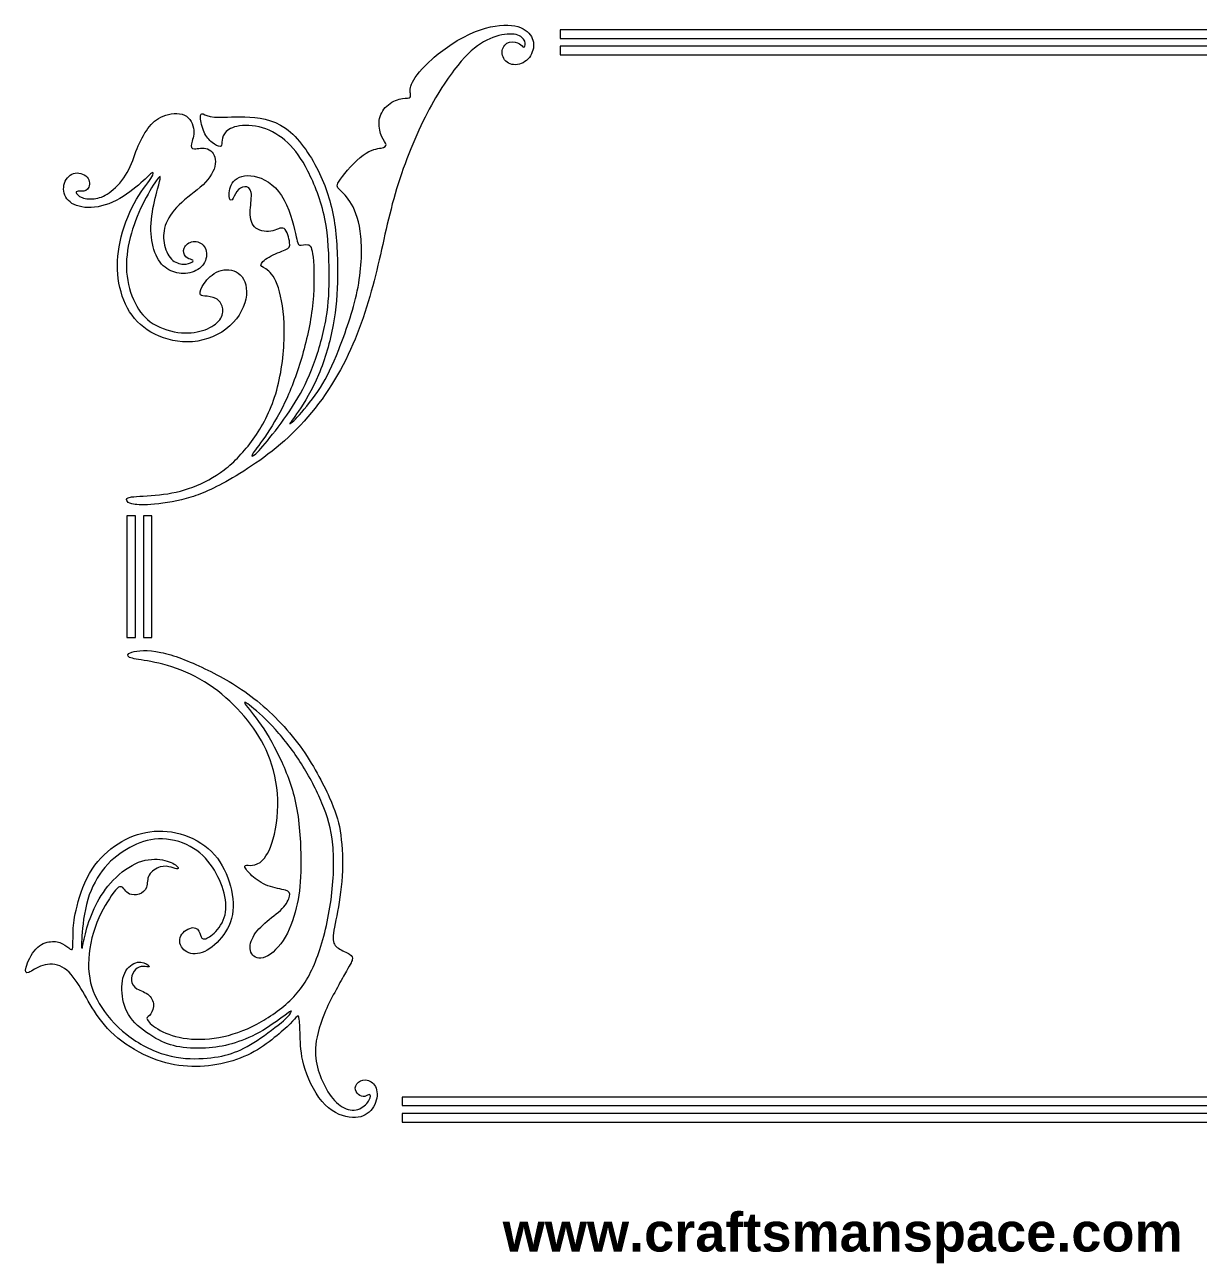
# Model space of a CAD drawing. Header units: millimetres. Extents: x -101 to 95, y -4 to 262.
# Drawn here: x -100.9 to 20.3, y -4.4 to 123.4 of the extents above; entities that cross this region are included whole.
import ezdxf

# ---------------------------------------------------------------- set-up
doc = ezdxf.new("R2010")
doc.units = ezdxf.units.MM
doc.header["$MEASUREMENT"] = 0
doc.layers.add('Layer 1', color=7, linetype='Continuous')

msp = doc.modelspace()

# ---------------------------------------------------------------- linework, layer by layer
at = {"layer": 'Layer 1', "lineweight": 20}
for points in [[(-90.32, 60.16), (-89.43, 60.16), (-89.43, 72.74), (-90.32, 72.74), (-90.32, 60.16)], [(-88.62, 60.16), (-87.74, 60.16), (-87.74, 72.74), (-88.62, 72.74), (-88.62, 60.16)]]:
    msp.add_lwpolyline(points, close=True, dxfattribs=at)
for points, knots in [([(-79.77, 76.45), (-77.9, 77.52), (-75.4, 79.14), (-73.21, 81.26), (-73.21, 81.26), (-71.02, 83.38), (-69.14, 86.02), (-67.73, 88.84), (-67.73, 88.84), (-66.32, 91.66), (-65.38, 94.67), (-64.66, 97.55), (-64.66, 97.55), (-63.94, 100.43), (-63.44, 103.18), (-62.63, 105.97), (-62.63, 105.97), (-61.82, 108.75), (-60.7, 111.58), (-59.54, 113.88), (-59.54, 113.88), (-58.38, 116.19), (-57.18, 117.99), (-56.17, 119.23), (-56.17, 119.23), (-55.16, 120.48), (-54.35, 121.18), (-53.5, 121.66), (-53.5, 121.66), (-52.65, 122.14), (-51.76, 122.4), (-51.05, 122.46), (-51.05, 122.46), (-50.35, 122.52), (-49.84, 122.38), (-49.54, 122.13), (-49.54, 122.13), (-49.25, 121.89), (-49.18, 121.55), (-49.2, 121.34), (-49.2, 121.34), (-49.21, 121.14), (-49.32, 121.08), (-49.44, 121.16), (-49.44, 121.16), (-49.56, 121.24), (-49.68, 121.45), (-49.99, 121.57), (-49.99, 121.57), (-50.29, 121.69), (-50.76, 121.72), (-51.1, 121.52), (-51.1, 121.52), (-51.43, 121.31), (-51.62, 120.87), (-51.57, 120.43), (-51.57, 120.43), (-51.52, 120), (-51.23, 119.56), (-50.77, 119.39), (-50.77, 119.39), (-50.32, 119.22), (-49.7, 119.3), (-49.23, 119.62), (-49.23, 119.62), (-48.77, 119.94), (-48.45, 120.48), (-48.36, 121.02), (-48.36, 121.02), (-48.27, 121.57), (-48.41, 122.11), (-48.83, 122.56), (-48.83, 122.56), (-49.25, 123.01), (-49.95, 123.36), (-51, 123.39), (-51, 123.39), (-52.05, 123.43), (-53.45, 123.14), (-54.88, 122.49), (-54.88, 122.49), (-56.31, 121.84), (-57.75, 120.83), (-58.81, 119.89), (-58.81, 119.89), (-59.87, 118.95), (-60.54, 118.09), (-60.84, 117.5), (-60.84, 117.5), (-61.15, 116.91), (-61.09, 116.59), (-61.05, 116.34), (-61.05, 116.34), (-61.02, 116.1), (-61, 115.94), (-61.18, 115.88), (-61.18, 115.88), (-61.36, 115.83), (-61.74, 115.88), (-62.21, 115.75), (-62.21, 115.75), (-62.68, 115.62), (-63.26, 115.31), (-63.65, 114.88), (-63.65, 114.88), (-64.04, 114.45), (-64.26, 113.9), (-64.29, 113.36), (-64.29, 113.36), (-64.32, 112.81), (-64.18, 112.26), (-64, 111.87), (-64, 111.87), (-63.82, 111.48), (-63.6, 111.25), (-63.57, 111.07), (-63.57, 111.07), (-63.54, 110.9), (-63.7, 110.78), (-64.08, 110.7), (-64.08, 110.7), (-64.47, 110.63), (-65.09, 110.59), (-65.92, 109.97), (-65.92, 109.97), (-66.75, 109.35), (-67.79, 108.16), (-68.27, 107.49), (-68.27, 107.49), (-68.75, 106.83), (-68.66, 106.69), (-68.37, 106.41), (-68.37, 106.41), (-68.07, 106.12), (-67.57, 105.68), (-67.14, 104.92), (-67.14, 104.92), (-66.7, 104.16), (-66.32, 103.08), (-66.17, 101.56), (-66.17, 101.56), (-66.02, 100.03), (-66.1, 98.07), (-66.54, 95.96), (-66.54, 95.96), (-66.98, 93.85), (-67.79, 91.58), (-68.45, 89.89), (-68.45, 89.89), (-69.12, 88.2), (-69.65, 87.08), (-70.35, 85.99), (-70.35, 85.99), (-71.04, 84.9), (-71.9, 83.84), (-72.51, 83.16), (-72.51, 83.16), (-73.13, 82.48), (-73.5, 82.18), (-73.51, 82.24), (-73.51, 82.24), (-73.52, 82.29), (-73.17, 82.7), (-72.59, 83.55), (-72.59, 83.55), (-72.01, 84.41), (-71.2, 85.72), (-70.53, 87.3), (-70.53, 87.3), (-69.87, 88.88), (-69.35, 90.73), (-69.03, 92.44), (-69.03, 92.44), (-68.71, 94.15), (-68.59, 95.71), (-68.57, 97.53), (-68.57, 97.53), (-68.55, 99.35), (-68.64, 101.42), (-68.94, 103.26), (-68.94, 103.26), (-69.24, 105.11), (-69.76, 106.72), (-70.59, 108.39), (-70.59, 108.39), (-71.43, 110.06), (-72.59, 111.79), (-73.94, 112.75), (-73.94, 112.75), (-75.28, 113.7), (-76.81, 113.88), (-78.14, 113.91), (-78.14, 113.91), (-79.46, 113.95), (-80.59, 113.84), (-81.29, 113.89), (-81.29, 113.89), (-81.98, 113.94), (-82.26, 114.15), (-82.45, 114.22), (-82.45, 114.22), (-82.64, 114.28), (-82.75, 114.19), (-82.73, 113.83), (-82.73, 113.83), (-82.71, 113.46), (-82.56, 112.82), (-82.35, 112.34), (-82.35, 112.34), (-82.13, 111.86), (-81.84, 111.54), (-81.53, 111.28), (-81.53, 111.28), (-81.21, 111.03), (-80.87, 110.85), (-80.7, 110.86), (-80.7, 110.86), (-80.53, 110.87), (-80.54, 111.07), (-80.52, 111.32), (-80.52, 111.32), (-80.5, 111.57), (-80.46, 111.87), (-80.25, 112.17), (-80.25, 112.17), (-80.04, 112.48), (-79.66, 112.79), (-78.97, 112.94), (-78.97, 112.94), (-78.28, 113.09), (-77.27, 113.08), (-76.32, 112.8), (-76.32, 112.8), (-75.37, 112.51), (-74.47, 111.96), (-73.71, 111.24), (-73.71, 111.24), (-72.94, 110.52), (-72.31, 109.63), (-71.64, 108.32), (-71.64, 108.32), (-70.98, 107.02), (-70.27, 105.29), (-69.89, 103.41), (-69.89, 103.41), (-69.51, 101.53), (-69.45, 99.51), (-69.44, 97.8), (-69.44, 97.8), (-69.43, 96.1), (-69.48, 94.73), (-69.74, 93.16), (-69.74, 93.16), (-70.01, 91.6), (-70.5, 89.84), (-71.05, 88.35), (-71.05, 88.35), (-71.6, 86.86), (-72.2, 85.64), (-72.94, 84.45), (-72.94, 84.45), (-73.67, 83.26), (-74.54, 82.09), (-75.28, 81.15), (-75.28, 81.15), (-76.02, 80.21), (-76.63, 79.49), (-77, 79.14), (-77, 79.14), (-77.38, 78.79), (-77.53, 78.81), (-77.36, 79.1), (-77.36, 79.1), (-77.19, 79.4), (-76.71, 79.97), (-76.08, 80.87), (-76.08, 80.87), (-75.46, 81.77), (-74.69, 83), (-74.01, 84.45), (-74.01, 84.45), (-73.32, 85.89), (-72.71, 87.56), (-72.21, 89.32), (-72.21, 89.32), (-71.7, 91.08), (-71.31, 92.94), (-71.13, 94.77), (-71.13, 94.77), (-70.95, 96.6), (-71, 98.42), (-71.1, 99.44), (-71.1, 99.44), (-71.21, 100.45), (-71.38, 100.67), (-71.65, 100.72), (-71.65, 100.72), (-71.92, 100.77), (-72.3, 100.64), (-72.49, 100.68), (-72.49, 100.68), (-72.68, 100.71), (-72.69, 100.9), (-72.91, 101.88), (-72.91, 101.88), (-73.14, 102.85), (-73.58, 104.61), (-74.36, 105.8), (-74.36, 105.8), (-75.13, 106.99), (-76.25, 107.61), (-77.19, 107.8), (-77.19, 107.8), (-78.13, 107.98), (-78.9, 107.72), (-79.31, 107.26), (-79.31, 107.26), (-79.72, 106.8), (-79.78, 106.14), (-79.75, 105.75), (-79.75, 105.75), (-79.72, 105.36), (-79.6, 105.23), (-79.47, 105.37), (-79.47, 105.37), (-79.33, 105.51), (-79.18, 105.91), (-78.96, 106.21), (-78.96, 106.21), (-78.74, 106.51), (-78.45, 106.7), (-78.16, 106.71), (-78.16, 106.71), (-77.87, 106.72), (-77.57, 106.55), (-77.49, 106.12), (-77.49, 106.12), (-77.41, 105.68), (-77.55, 104.97), (-77.58, 104.3), (-77.58, 104.3), (-77.61, 103.62), (-77.55, 102.97), (-77.16, 102.57), (-77.16, 102.57), (-76.77, 102.17), (-76.05, 102.02), (-75.47, 102.12), (-75.47, 102.12), (-74.88, 102.23), (-74.43, 102.59), (-74.1, 102.38), (-74.1, 102.38), (-73.78, 102.17), (-73.58, 101.4), (-73.52, 100.96), (-73.52, 100.96), (-73.47, 100.51), (-73.55, 100.39), (-73.97, 100.2), (-73.97, 100.2), (-74.38, 100.01), (-75.11, 99.75), (-75.65, 99.45), (-75.65, 99.45), (-76.18, 99.15), (-76.51, 98.81), (-76.48, 98.61), (-76.48, 98.61), (-76.46, 98.41), (-76.08, 98.35), (-75.68, 98), (-75.68, 98), (-75.28, 97.65), (-74.87, 97), (-74.56, 95.87), (-74.56, 95.87), (-74.25, 94.74), (-74.05, 93.12), (-74.08, 91.23), (-74.08, 91.23), (-74.12, 89.35), (-74.4, 87.2), (-74.96, 85.34), (-74.96, 85.34), (-75.52, 83.49), (-76.35, 81.94), (-77.28, 80.64), (-77.28, 80.64), (-78.21, 79.35), (-79.22, 78.3), (-80.27, 77.49), (-80.27, 77.49), (-81.32, 76.68), (-82.41, 76.1), (-83.53, 75.69), (-83.53, 75.69), (-84.65, 75.27), (-85.81, 75.03), (-86.96, 74.9), (-86.96, 74.9), (-88.12, 74.77), (-89.28, 74.76), (-89.85, 74.68), (-89.85, 74.68), (-90.42, 74.59), (-90.4, 74.44), (-90.33, 74.3), (-90.33, 74.3), (-90.27, 74.17), (-90.16, 74.05), (-89.8, 73.96), (-89.8, 73.96), (-89.44, 73.88), (-88.83, 73.83), (-87.84, 73.9), (-87.84, 73.9), (-86.86, 73.97), (-85.5, 74.16), (-84.19, 74.51), (-84.19, 74.51), (-82.89, 74.87), (-81.65, 75.38), (-79.77, 76.45)], [0, 0, 0, 0, 0.009346, 0.009346, 0.009346, 0.009346, 0.018692, 0.018692, 0.018692, 0.018692, 0.028037, 0.028037, 0.028037, 0.028037, 0.037383, 0.037383, 0.037383, 0.037383, 0.046729, 0.046729, 0.046729, 0.046729, 0.056075, 0.056075, 0.056075, 0.056075, 0.065421, 0.065421, 0.065421, 0.065421, 0.074766, 0.074766, 0.074766, 0.074766, 0.084112, 0.084112, 0.084112, 0.084112, 0.093458, 0.093458, 0.093458, 0.093458, 0.102804, 0.102804, 0.102804, 0.102804, 0.11215, 0.11215, 0.11215, 0.11215, 0.121495, 0.121495, 0.121495, 0.121495, 0.130841, 0.130841, 0.130841, 0.130841, 0.140187, 0.140187, 0.140187, 0.140187, 0.149533, 0.149533, 0.149533, 0.149533, 0.158879, 0.158879, 0.158879, 0.158879, 0.168224, 0.168224, 0.168224, 0.168224, 0.17757, 0.17757, 0.17757, 0.17757, 0.186916, 0.186916, 0.186916, 0.186916, 0.196262, 0.196262, 0.196262, 0.196262, 0.205607, 0.205607, 0.205607, 0.205607, 0.214953, 0.214953, 0.214953, 0.214953, 0.224299, 0.224299, 0.224299, 0.224299, 0.233645, 0.233645, 0.233645, 0.233645, 0.242991, 0.242991, 0.242991, 0.242991, 0.252336, 0.252336, 0.252336, 0.252336, 0.261682, 0.261682, 0.261682, 0.261682, 0.271028, 0.271028, 0.271028, 0.271028, 0.280374, 0.280374, 0.280374, 0.280374, 0.28972, 0.28972, 0.28972, 0.28972, 0.299065, 0.299065, 0.299065, 0.299065, 0.308411, 0.308411, 0.308411, 0.308411, 0.317757, 0.317757, 0.317757, 0.317757, 0.327103, 0.327103, 0.327103, 0.327103, 0.336449, 0.336449, 0.336449, 0.336449, 0.345794, 0.345794, 0.345794, 0.345794, 0.35514, 0.35514, 0.35514, 0.35514, 0.364486, 0.364486, 0.364486, 0.364486, 0.373832, 0.373832, 0.373832, 0.373832, 0.383178, 0.383178, 0.383178, 0.383178, 0.392523, 0.392523, 0.392523, 0.392523, 0.401869, 0.401869, 0.401869, 0.401869, 0.411215, 0.411215, 0.411215, 0.411215, 0.420561, 0.420561, 0.420561, 0.420561, 0.429907, 0.429907, 0.429907, 0.429907, 0.439252, 0.439252, 0.439252, 0.439252, 0.448598, 0.448598, 0.448598, 0.448598, 0.457944, 0.457944, 0.457944, 0.457944, 0.46729, 0.46729, 0.46729, 0.46729, 0.476636, 0.476636, 0.476636, 0.476636, 0.485981, 0.485981, 0.485981, 0.485981, 0.495327, 0.495327, 0.495327, 0.495327, 0.504673, 0.504673, 0.504673, 0.504673, 0.514019, 0.514019, 0.514019, 0.514019, 0.523364, 0.523364, 0.523364, 0.523364, 0.53271, 0.53271, 0.53271, 0.53271, 0.542056, 0.542056, 0.542056, 0.542056, 0.551402, 0.551402, 0.551402, 0.551402, 0.560748, 0.560748, 0.560748, 0.560748, 0.570093, 0.570093, 0.570093, 0.570093, 0.579439, 0.579439, 0.579439, 0.579439, 0.588785, 0.588785, 0.588785, 0.588785, 0.598131, 0.598131, 0.598131, 0.598131, 0.607477, 0.607477, 0.607477, 0.607477, 0.616822, 0.616822, 0.616822, 0.616822, 0.626168, 0.626168, 0.626168, 0.626168, 0.635514, 0.635514, 0.635514, 0.635514, 0.64486, 0.64486, 0.64486, 0.64486, 0.654206, 0.654206, 0.654206, 0.654206, 0.663551, 0.663551, 0.663551, 0.663551, 0.672897, 0.672897, 0.672897, 0.672897, 0.682243, 0.682243, 0.682243, 0.682243, 0.691589, 0.691589, 0.691589, 0.691589, 0.700935, 0.700935, 0.700935, 0.700935, 0.71028, 0.71028, 0.71028, 0.71028, 0.719626, 0.719626, 0.719626, 0.719626, 0.728972, 0.728972, 0.728972, 0.728972, 0.738318, 0.738318, 0.738318, 0.738318, 0.747664, 0.747664, 0.747664, 0.747664, 0.757009, 0.757009, 0.757009, 0.757009, 0.766355, 0.766355, 0.766355, 0.766355, 0.775701, 0.775701, 0.775701, 0.775701, 0.785047, 0.785047, 0.785047, 0.785047, 0.794393, 0.794393, 0.794393, 0.794393, 0.803738, 0.803738, 0.803738, 0.803738, 0.813084, 0.813084, 0.813084, 0.813084, 0.82243, 0.82243, 0.82243, 0.82243, 0.831776, 0.831776, 0.831776, 0.831776, 0.841121, 0.841121, 0.841121, 0.841121, 0.850467, 0.850467, 0.850467, 0.850467, 0.859813, 0.859813, 0.859813, 0.859813, 0.869159, 0.869159, 0.869159, 0.869159, 0.878505, 0.878505, 0.878505, 0.878505, 0.88785, 0.88785, 0.88785, 0.88785, 0.897196, 0.897196, 0.897196, 0.897196, 0.906542, 0.906542, 0.906542, 0.906542, 0.915888, 0.915888, 0.915888, 0.915888, 0.925234, 0.925234, 0.925234, 0.925234, 0.934579, 0.934579, 0.934579, 0.934579, 0.943925, 0.943925, 0.943925, 0.943925, 0.953271, 0.953271, 0.953271, 0.953271, 0.962617, 0.962617, 0.962617, 0.962617, 0.971963, 0.971963, 0.971963, 0.971963, 0.981308, 0.981308, 0.981308, 0.981308, 1, 1, 1, 1]), ([(-45.58, 122.02), (-45.58, 122.02), (-45.58, 122.9), (-45.58, 122.9), (-45.58, 122.9), (-45.58, 122.9), (39.44, 122.9), (39.44, 122.9), (39.44, 122.9), (39.44, 122.9), (39.44, 122.02), (39.44, 122.02), (39.44, 122.02), (39.44, 122.02), (-45.58, 122.02), (-45.58, 122.02)], [0, 0, 0, 0, 0.2, 0.2, 0.2, 0.2, 0.4, 0.4, 0.4, 0.4, 0.6, 0.6, 0.6, 0.6, 1, 1, 1, 1]), ([(-45.58, 120.32), (-45.58, 120.32), (-45.58, 121.21), (-45.58, 121.21), (-45.58, 121.21), (-45.58, 121.21), (39.44, 121.21), (39.44, 121.21), (39.44, 121.21), (39.44, 121.21), (39.44, 120.32), (39.44, 120.32), (39.44, 120.32), (39.44, 120.32), (-45.58, 120.32), (-45.58, 120.32)], [0, 0, 0, 0, 0.2, 0.2, 0.2, 0.2, 0.4, 0.4, 0.4, 0.4, 0.6, 0.6, 0.6, 0.6, 1, 1, 1, 1]), ([(-88.15, 112.71), (-88.58, 112.14), (-88.95, 111.43), (-89.27, 110.64), (-89.27, 110.64), (-89.58, 109.85), (-89.83, 108.98), (-90.28, 108.19), (-90.28, 108.19), (-90.73, 107.4), (-91.37, 106.69), (-91.94, 106.24), (-91.94, 106.24), (-92.51, 105.78), (-93, 105.58), (-93.52, 105.49), (-93.52, 105.49), (-94.03, 105.41), (-94.57, 105.44), (-94.95, 105.59), (-94.95, 105.59), (-95.33, 105.73), (-95.55, 105.98), (-95.57, 106.11), (-95.57, 106.11), (-95.59, 106.24), (-95.42, 106.25), (-95.17, 106.24), (-95.17, 106.24), (-94.92, 106.23), (-94.59, 106.21), (-94.39, 106.45), (-94.39, 106.45), (-94.18, 106.69), (-94.09, 107.19), (-94.33, 107.56), (-94.33, 107.56), (-94.58, 107.94), (-95.15, 108.2), (-95.65, 108.12), (-95.65, 108.12), (-96.15, 108.03), (-96.58, 107.6), (-96.76, 107.08), (-96.76, 107.08), (-96.94, 106.55), (-96.87, 105.93), (-96.51, 105.46), (-96.51, 105.46), (-96.15, 104.98), (-95.5, 104.66), (-94.66, 104.58), (-94.66, 104.58), (-93.83, 104.5), (-92.81, 104.66), (-91.81, 105.1), (-91.81, 105.1), (-90.81, 105.55), (-89.81, 106.27), (-89.12, 106.88), (-89.12, 106.88), (-88.42, 107.48), (-88.01, 107.96), (-87.78, 108.11), (-87.78, 108.11), (-87.55, 108.27), (-87.49, 108.1), (-87.84, 107.57), (-87.84, 107.57), (-88.18, 107.05), (-88.93, 106.16), (-89.57, 104.99), (-89.57, 104.99), (-90.21, 103.82), (-90.74, 102.36), (-91.03, 101.01), (-91.03, 101.01), (-91.32, 99.67), (-91.37, 98.44), (-91.21, 97.22), (-91.21, 97.22), (-91.04, 96), (-90.66, 94.79), (-90.04, 93.8), (-90.04, 93.8), (-89.41, 92.8), (-88.54, 92.03), (-87.43, 91.48), (-87.43, 91.48), (-86.31, 90.92), (-84.94, 90.58), (-83.54, 90.71), (-83.54, 90.71), (-82.14, 90.83), (-80.71, 91.42), (-79.7, 92.33), (-79.7, 92.33), (-78.69, 93.24), (-78.1, 94.48), (-77.99, 95.51), (-77.99, 95.51), (-77.88, 96.54), (-78.25, 97.37), (-78.82, 97.8), (-78.82, 97.8), (-79.39, 98.22), (-80.17, 98.23), (-80.83, 97.98), (-80.83, 97.98), (-81.49, 97.72), (-82.02, 97.19), (-82.35, 96.73), (-82.35, 96.73), (-82.67, 96.26), (-82.78, 95.87), (-82.76, 95.66), (-82.76, 95.66), (-82.74, 95.46), (-82.6, 95.44), (-82.29, 95.42), (-82.29, 95.42), (-81.97, 95.39), (-81.5, 95.35), (-81.14, 95.17), (-81.14, 95.17), (-80.78, 94.98), (-80.53, 94.64), (-80.45, 94.24), (-80.45, 94.24), (-80.36, 93.84), (-80.44, 93.38), (-80.74, 92.97), (-80.74, 92.97), (-81.04, 92.56), (-81.57, 92.21), (-82.24, 91.95), (-82.24, 91.95), (-82.92, 91.7), (-83.74, 91.55), (-84.7, 91.63), (-84.7, 91.63), (-85.66, 91.72), (-86.76, 92.04), (-87.6, 92.56), (-87.6, 92.56), (-88.44, 93.08), (-89.03, 93.8), (-89.48, 94.72), (-89.48, 94.72), (-89.94, 95.63), (-90.26, 96.74), (-90.35, 97.9), (-90.35, 97.9), (-90.43, 99.06), (-90.28, 100.28), (-89.98, 101.46), (-89.98, 101.46), (-89.68, 102.64), (-89.23, 103.8), (-88.72, 104.84), (-88.72, 104.84), (-88.21, 105.89), (-87.65, 106.83), (-87.31, 107.32), (-87.31, 107.32), (-86.98, 107.8), (-86.88, 107.83), (-86.87, 107.67), (-86.87, 107.67), (-86.87, 107.5), (-86.96, 107.14), (-87.15, 106.44), (-87.15, 106.44), (-87.34, 105.75), (-87.62, 104.71), (-87.75, 103.69), (-87.75, 103.69), (-87.88, 102.68), (-87.87, 101.69), (-87.69, 100.83), (-87.69, 100.83), (-87.51, 99.97), (-87.18, 99.24), (-86.74, 98.73), (-86.74, 98.73), (-86.29, 98.23), (-85.75, 97.94), (-85.16, 97.82), (-85.16, 97.82), (-84.57, 97.7), (-83.93, 97.74), (-83.39, 97.96), (-83.39, 97.96), (-82.85, 98.18), (-82.41, 98.58), (-82.22, 99.08), (-82.22, 99.08), (-82.02, 99.57), (-82.08, 100.17), (-82.34, 100.55), (-82.34, 100.55), (-82.61, 100.93), (-83.07, 101.1), (-83.49, 101.05), (-83.49, 101.05), (-83.91, 100.99), (-84.28, 100.71), (-84.41, 100.38), (-84.41, 100.38), (-84.55, 100.06), (-84.44, 99.68), (-84.24, 99.48), (-84.24, 99.48), (-84.05, 99.27), (-83.77, 99.23), (-83.62, 99.17), (-83.62, 99.17), (-83.47, 99.1), (-83.44, 99.01), (-83.6, 98.91), (-83.6, 98.91), (-83.75, 98.81), (-84.08, 98.7), (-84.48, 98.72), (-84.48, 98.72), (-84.88, 98.73), (-85.35, 98.85), (-85.72, 99.23), (-85.72, 99.23), (-86.1, 99.62), (-86.37, 100.26), (-86.48, 100.91), (-86.48, 100.91), (-86.6, 101.57), (-86.55, 102.25), (-86.26, 102.95), (-86.26, 102.95), (-85.97, 103.66), (-85.43, 104.39), (-84.66, 105.09), (-84.66, 105.09), (-83.88, 105.8), (-82.87, 106.47), (-82.19, 107.18), (-82.19, 107.18), (-81.52, 107.9), (-81.18, 108.66), (-81.18, 109.3), (-81.18, 109.3), (-81.19, 109.93), (-81.53, 110.44), (-81.99, 110.61), (-81.99, 110.61), (-82.45, 110.79), (-83.02, 110.63), (-83.34, 110.63), (-83.34, 110.63), (-83.66, 110.63), (-83.73, 110.8), (-83.66, 111.13), (-83.66, 111.13), (-83.58, 111.46), (-83.37, 111.96), (-83.42, 112.54), (-83.42, 112.54), (-83.47, 113.13), (-83.79, 113.82), (-84.39, 114.1), (-84.39, 114.1), (-84.99, 114.39), (-85.88, 114.28), (-86.57, 114), (-86.57, 114), (-87.25, 113.73), (-87.73, 113.29), (-88.15, 112.71)], [0, 0, 0, 0, 0.014286, 0.014286, 0.014286, 0.014286, 0.028571, 0.028571, 0.028571, 0.028571, 0.042857, 0.042857, 0.042857, 0.042857, 0.057143, 0.057143, 0.057143, 0.057143, 0.071429, 0.071429, 0.071429, 0.071429, 0.085714, 0.085714, 0.085714, 0.085714, 0.1, 0.1, 0.1, 0.1, 0.114286, 0.114286, 0.114286, 0.114286, 0.128571, 0.128571, 0.128571, 0.128571, 0.142857, 0.142857, 0.142857, 0.142857, 0.157143, 0.157143, 0.157143, 0.157143, 0.171429, 0.171429, 0.171429, 0.171429, 0.185714, 0.185714, 0.185714, 0.185714, 0.2, 0.2, 0.2, 0.2, 0.214286, 0.214286, 0.214286, 0.214286, 0.228571, 0.228571, 0.228571, 0.228571, 0.242857, 0.242857, 0.242857, 0.242857, 0.257143, 0.257143, 0.257143, 0.257143, 0.271429, 0.271429, 0.271429, 0.271429, 0.285714, 0.285714, 0.285714, 0.285714, 0.3, 0.3, 0.3, 0.3, 0.314286, 0.314286, 0.314286, 0.314286, 0.328571, 0.328571, 0.328571, 0.328571, 0.342857, 0.342857, 0.342857, 0.342857, 0.357143, 0.357143, 0.357143, 0.357143, 0.371429, 0.371429, 0.371429, 0.371429, 0.385714, 0.385714, 0.385714, 0.385714, 0.4, 0.4, 0.4, 0.4, 0.414286, 0.414286, 0.414286, 0.414286, 0.428571, 0.428571, 0.428571, 0.428571, 0.442857, 0.442857, 0.442857, 0.442857, 0.457143, 0.457143, 0.457143, 0.457143, 0.471429, 0.471429, 0.471429, 0.471429, 0.485714, 0.485714, 0.485714, 0.485714, 0.5, 0.5, 0.5, 0.5, 0.514286, 0.514286, 0.514286, 0.514286, 0.528571, 0.528571, 0.528571, 0.528571, 0.542857, 0.542857, 0.542857, 0.542857, 0.557143, 0.557143, 0.557143, 0.557143, 0.571429, 0.571429, 0.571429, 0.571429, 0.585714, 0.585714, 0.585714, 0.585714, 0.6, 0.6, 0.6, 0.6, 0.614286, 0.614286, 0.614286, 0.614286, 0.628571, 0.628571, 0.628571, 0.628571, 0.642857, 0.642857, 0.642857, 0.642857, 0.657143, 0.657143, 0.657143, 0.657143, 0.671429, 0.671429, 0.671429, 0.671429, 0.685714, 0.685714, 0.685714, 0.685714, 0.7, 0.7, 0.7, 0.7, 0.714286, 0.714286, 0.714286, 0.714286, 0.728571, 0.728571, 0.728571, 0.728571, 0.742857, 0.742857, 0.742857, 0.742857, 0.757143, 0.757143, 0.757143, 0.757143, 0.771429, 0.771429, 0.771429, 0.771429, 0.785714, 0.785714, 0.785714, 0.785714, 0.8, 0.8, 0.8, 0.8, 0.814286, 0.814286, 0.814286, 0.814286, 0.828571, 0.828571, 0.828571, 0.828571, 0.842857, 0.842857, 0.842857, 0.842857, 0.857143, 0.857143, 0.857143, 0.857143, 0.871429, 0.871429, 0.871429, 0.871429, 0.885714, 0.885714, 0.885714, 0.885714, 0.9, 0.9, 0.9, 0.9, 0.914286, 0.914286, 0.914286, 0.914286, 0.928571, 0.928571, 0.928571, 0.928571, 0.942857, 0.942857, 0.942857, 0.942857, 0.957143, 0.957143, 0.957143, 0.957143, 0.971429, 0.971429, 0.971429, 0.971429, 1, 1, 1, 1]), ([(-69.43, 43.68), (-70.08, 45.11), (-71.1, 47.1), (-72.45, 48.95), (-72.45, 48.95), (-73.8, 50.81), (-75.49, 52.54), (-77.2, 53.87), (-77.2, 53.87), (-78.9, 55.21), (-80.62, 56.16), (-82.27, 56.95), (-82.27, 56.95), (-83.92, 57.74), (-85.5, 58.37), (-86.83, 58.64), (-86.83, 58.64), (-88.17, 58.92), (-89.26, 58.83), (-89.8, 58.67), (-89.8, 58.67), (-90.34, 58.5), (-90.34, 58.27), (-90.04, 58.12), (-90.04, 58.12), (-89.74, 57.97), (-89.14, 57.92), (-88.21, 57.75), (-88.21, 57.75), (-87.27, 57.59), (-86.01, 57.31), (-84.72, 56.8), (-84.72, 56.8), (-83.43, 56.29), (-82.11, 55.54), (-80.94, 54.65), (-80.94, 54.65), (-79.78, 53.76), (-78.75, 52.72), (-77.88, 51.64), (-77.88, 51.64), (-77.01, 50.56), (-76.29, 49.43), (-75.74, 48.07), (-75.74, 48.07), (-75.18, 46.71), (-74.79, 45.11), (-74.74, 43.45), (-74.74, 43.45), (-74.69, 41.78), (-74.98, 40.06), (-75.35, 38.93), (-75.35, 38.93), (-75.73, 37.79), (-76.19, 37.24), (-76.58, 36.96), (-76.58, 36.96), (-76.97, 36.67), (-77.28, 36.65), (-77.58, 36.65), (-77.58, 36.65), (-77.88, 36.66), (-78.16, 36.7), (-78.15, 36.52), (-78.15, 36.52), (-78.14, 36.35), (-77.84, 35.97), (-77.41, 35.58), (-77.41, 35.58), (-76.98, 35.18), (-76.42, 34.78), (-75.76, 34.54), (-75.76, 34.54), (-75.11, 34.29), (-74.36, 34.2), (-73.94, 34.08), (-73.94, 34.08), (-73.53, 33.96), (-73.46, 33.79), (-73.53, 33.47), (-73.53, 33.47), (-73.6, 33.15), (-73.82, 32.66), (-74.29, 32.18), (-74.29, 32.18), (-74.76, 31.69), (-75.49, 31.21), (-76.08, 30.68), (-76.08, 30.68), (-76.68, 30.16), (-77.15, 29.6), (-77.4, 29.04), (-77.4, 29.04), (-77.65, 28.48), (-77.68, 27.91), (-77.43, 27.52), (-77.43, 27.52), (-77.19, 27.13), (-76.68, 26.92), (-76.02, 27.2), (-76.02, 27.2), (-75.36, 27.47), (-74.56, 28.24), (-73.97, 29.25), (-73.97, 29.25), (-73.38, 30.26), (-72.99, 31.52), (-72.74, 32.69), (-72.74, 32.69), (-72.49, 33.86), (-72.38, 34.95), (-72.36, 36.61), (-72.36, 36.61), (-72.35, 38.27), (-72.44, 40.5), (-72.77, 42.41), (-72.77, 42.41), (-73.1, 44.31), (-73.68, 45.88), (-74.34, 47.33), (-74.34, 47.33), (-75, 48.77), (-75.73, 50.09), (-76.46, 51.13), (-76.46, 51.13), (-77.18, 52.17), (-77.88, 52.95), (-78.1, 53.28), (-78.1, 53.28), (-78.32, 53.61), (-78.06, 53.5), (-77.45, 53.02), (-77.45, 53.02), (-76.84, 52.54), (-75.9, 51.7), (-74.97, 50.67), (-74.97, 50.67), (-74.04, 49.64), (-73.13, 48.43), (-72.3, 47.12), (-72.3, 47.12), (-71.48, 45.82), (-70.74, 44.42), (-70.18, 43.08), (-70.18, 43.08), (-69.62, 41.73), (-69.23, 40.44), (-69.07, 38.78), (-69.07, 38.78), (-68.91, 37.13), (-68.97, 35.12), (-69.25, 33.08), (-69.25, 33.08), (-69.53, 31.05), (-70.02, 29), (-70.62, 27.33), (-70.62, 27.33), (-71.22, 25.67), (-71.93, 24.38), (-72.91, 23.27), (-72.91, 23.27), (-73.9, 22.17), (-75.16, 21.24), (-76.44, 20.52), (-76.44, 20.52), (-77.72, 19.79), (-79.01, 19.27), (-80.32, 18.98), (-80.32, 18.98), (-81.64, 18.69), (-82.97, 18.63), (-84.1, 18.76), (-84.1, 18.76), (-85.24, 18.9), (-86.18, 19.22), (-86.88, 19.61), (-86.88, 19.61), (-87.59, 19.99), (-88.06, 20.44), (-88.21, 20.69), (-88.21, 20.69), (-88.36, 20.93), (-88.19, 20.98), (-88, 21.16), (-88, 21.16), (-87.82, 21.34), (-87.61, 21.67), (-87.58, 22.06), (-87.58, 22.06), (-87.55, 22.46), (-87.7, 22.93), (-88.04, 23.24), (-88.04, 23.24), (-88.38, 23.55), (-88.92, 23.7), (-89.28, 23.91), (-89.28, 23.91), (-89.64, 24.13), (-89.82, 24.42), (-89.86, 24.75), (-89.86, 24.75), (-89.89, 25.08), (-89.77, 25.45), (-89.58, 25.72), (-89.58, 25.72), (-89.39, 26), (-89.13, 26.16), (-88.85, 26.21), (-88.85, 26.21), (-88.57, 26.25), (-88.27, 26.17), (-88.12, 26.17), (-88.12, 26.17), (-87.97, 26.16), (-87.96, 26.24), (-88.16, 26.38), (-88.16, 26.38), (-88.35, 26.52), (-88.75, 26.72), (-89.22, 26.64), (-89.22, 26.64), (-89.7, 26.55), (-90.25, 26.16), (-90.55, 25.53), (-90.55, 25.53), (-90.85, 24.89), (-90.9, 24), (-90.78, 23.14), (-90.78, 23.14), (-90.66, 22.27), (-90.37, 21.42), (-89.74, 20.67), (-89.74, 20.67), (-89.12, 19.92), (-88.16, 19.26), (-87.32, 18.79), (-87.32, 18.79), (-86.49, 18.32), (-85.77, 18.05), (-84.85, 17.9), (-84.85, 17.9), (-83.93, 17.76), (-82.81, 17.74), (-81.84, 17.81), (-81.84, 17.81), (-80.87, 17.88), (-80.05, 18.05), (-79.15, 18.34), (-79.15, 18.34), (-78.25, 18.62), (-77.27, 19.03), (-76.29, 19.61), (-76.29, 19.61), (-75.31, 20.19), (-74.32, 20.95), (-73.82, 21.31), (-73.82, 21.31), (-73.32, 21.68), (-73.31, 21.66), (-73.36, 21.53), (-73.36, 21.53), (-73.41, 21.4), (-73.53, 21.15), (-74.15, 20.61), (-74.15, 20.61), (-74.78, 20.06), (-75.91, 19.22), (-76.88, 18.58), (-76.88, 18.58), (-77.84, 17.95), (-78.65, 17.52), (-79.52, 17.23), (-79.52, 17.23), (-80.39, 16.94), (-81.34, 16.79), (-82.46, 16.72), (-82.46, 16.72), (-83.58, 16.65), (-84.88, 16.68), (-86.26, 17.07), (-86.26, 17.07), (-87.65, 17.46), (-89.13, 18.23), (-90.34, 19.18), (-90.34, 19.18), (-91.56, 20.13), (-92.51, 21.27), (-93.17, 22.39), (-93.17, 22.39), (-93.84, 23.51), (-94.2, 24.61), (-94.27, 25.95), (-94.27, 25.95), (-94.33, 27.29), (-94.09, 28.86), (-93.61, 30.24), (-93.61, 30.24), (-93.13, 31.61), (-92.42, 32.79), (-91.94, 33.49), (-91.94, 33.49), (-91.46, 34.19), (-91.21, 34.42), (-91.01, 34.44), (-91.01, 34.44), (-90.81, 34.46), (-90.66, 34.28), (-90.53, 34.11), (-90.53, 34.11), (-90.4, 33.94), (-90.29, 33.79), (-90.04, 33.69), (-90.04, 33.69), (-89.79, 33.6), (-89.4, 33.56), (-89.06, 33.67), (-89.06, 33.67), (-88.71, 33.78), (-88.41, 34.04), (-88.3, 34.4), (-88.3, 34.4), (-88.18, 34.77), (-88.24, 35.25), (-88.03, 35.65), (-88.03, 35.65), (-87.81, 36.04), (-87.31, 36.36), (-86.88, 36.48), (-86.88, 36.48), (-86.44, 36.61), (-86.08, 36.54), (-85.76, 36.45), (-85.76, 36.45), (-85.45, 36.37), (-85.19, 36.26), (-85.08, 36.28), (-85.08, 36.28), (-84.97, 36.31), (-85, 36.48), (-85.3, 36.7), (-85.3, 36.7), (-85.6, 36.91), (-86.17, 37.17), (-86.91, 37.25), (-86.91, 37.25), (-87.64, 37.34), (-88.54, 37.25), (-89.45, 36.82), (-89.45, 36.82), (-90.36, 36.4), (-91.29, 35.63), (-92.01, 34.81), (-92.01, 34.81), (-92.74, 33.98), (-93.27, 33.1), (-93.69, 32.2), (-93.69, 32.2), (-94.11, 31.29), (-94.42, 30.35), (-94.61, 29.58), (-94.61, 29.58), (-94.81, 28.8), (-94.89, 28.19), (-94.94, 28.09), (-94.94, 28.09), (-95, 27.99), (-95.03, 28.42), (-94.96, 29.37), (-94.96, 29.37), (-94.9, 30.32), (-94.75, 31.8), (-94.36, 33.11), (-94.36, 33.11), (-93.97, 34.41), (-93.34, 35.54), (-92.59, 36.44), (-92.59, 36.44), (-91.83, 37.33), (-90.94, 37.98), (-90.02, 38.49), (-90.02, 38.49), (-89.1, 38.99), (-88.16, 39.34), (-87.07, 39.38), (-87.07, 39.38), (-85.99, 39.42), (-84.77, 39.14), (-83.79, 38.61), (-83.79, 38.61), (-82.81, 38.09), (-82.08, 37.31), (-81.5, 36.46), (-81.5, 36.46), (-80.92, 35.61), (-80.5, 34.68), (-80.28, 33.77), (-80.28, 33.77), (-80.06, 32.87), (-80.03, 31.99), (-80.27, 31.25), (-80.27, 31.25), (-80.52, 30.5), (-81.04, 29.88), (-81.48, 29.51), (-81.48, 29.51), (-81.92, 29.13), (-82.27, 29), (-82.46, 29.06), (-82.46, 29.06), (-82.64, 29.13), (-82.67, 29.38), (-82.78, 29.66), (-82.78, 29.66), (-82.89, 29.94), (-83.1, 30.24), (-83.51, 30.22), (-83.51, 30.22), (-83.91, 30.19), (-84.52, 29.84), (-84.76, 29.37), (-84.76, 29.37), (-84.99, 28.9), (-84.84, 28.31), (-84.46, 27.94), (-84.46, 27.94), (-84.08, 27.57), (-83.46, 27.41), (-82.79, 27.58), (-82.79, 27.58), (-82.12, 27.75), (-81.4, 28.24), (-80.78, 28.94), (-80.78, 28.94), (-80.15, 29.63), (-79.62, 30.52), (-79.43, 31.56), (-79.43, 31.56), (-79.24, 32.6), (-79.39, 33.79), (-79.76, 34.94), (-79.76, 34.94), (-80.12, 36.09), (-80.71, 37.2), (-81.58, 38.07), (-81.58, 38.07), (-82.46, 38.94), (-83.62, 39.57), (-84.81, 39.9), (-84.81, 39.9), (-86, 40.24), (-87.22, 40.28), (-88.38, 40.05), (-88.38, 40.05), (-89.53, 39.82), (-90.62, 39.33), (-91.61, 38.63), (-91.61, 38.63), (-92.6, 37.92), (-93.5, 37.01), (-94.18, 35.81), (-94.18, 35.81), (-94.86, 34.6), (-95.32, 33.1), (-95.57, 32.03), (-95.57, 32.03), (-95.82, 30.96), (-95.86, 30.32), (-95.87, 29.71), (-95.87, 29.71), (-95.89, 29.1), (-95.88, 28.51), (-95.91, 28.21), (-95.91, 28.21), (-95.93, 27.91), (-95.99, 27.89), (-96.17, 28.01), (-96.17, 28.01), (-96.34, 28.13), (-96.64, 28.39), (-96.98, 28.56), (-96.98, 28.56), (-97.32, 28.74), (-97.71, 28.83), (-98.19, 28.77), (-98.19, 28.77), (-98.67, 28.72), (-99.23, 28.53), (-99.71, 28.01), (-99.71, 28.01), (-100.19, 27.5), (-100.58, 26.65), (-100.72, 26.15), (-100.72, 26.15), (-100.86, 25.64), (-100.76, 25.48), (-100.45, 25.6), (-100.45, 25.6), (-100.14, 25.72), (-99.63, 26.11), (-99, 26.31), (-99, 26.31), (-98.38, 26.51), (-97.64, 26.51), (-96.99, 26.15), (-96.99, 26.15), (-96.34, 25.79), (-95.76, 25.07), (-95.25, 24.26), (-95.25, 24.26), (-94.74, 23.45), (-94.29, 22.54), (-93.68, 21.6), (-93.68, 21.6), (-93.07, 20.65), (-92.29, 19.67), (-91.25, 18.81), (-91.25, 18.81), (-90.21, 17.95), (-88.91, 17.21), (-87.66, 16.72), (-87.66, 16.72), (-86.42, 16.23), (-85.24, 15.98), (-84.06, 15.9), (-84.06, 15.9), (-82.89, 15.83), (-81.72, 15.93), (-80.61, 16.17), (-80.61, 16.17), (-79.5, 16.4), (-78.45, 16.76), (-77.52, 17.24), (-77.52, 17.24), (-76.6, 17.71), (-75.79, 18.31), (-75.11, 18.86), (-75.11, 18.86), (-74.42, 19.41), (-73.85, 19.92), (-73.46, 20.3), (-73.46, 20.3), (-73.08, 20.69), (-72.89, 20.95), (-72.76, 21.06), (-72.76, 21.06), (-72.63, 21.17), (-72.57, 21.13), (-72.52, 20.74), (-72.52, 20.74), (-72.48, 20.36), (-72.46, 19.63), (-72.42, 18.75), (-72.42, 18.75), (-72.38, 17.86), (-72.33, 16.82), (-71.92, 15.56), (-71.92, 15.56), (-71.52, 14.3), (-70.75, 12.83), (-69.84, 11.92), (-69.84, 11.92), (-68.94, 11.01), (-67.89, 10.66), (-67.04, 10.62), (-67.04, 10.62), (-66.2, 10.58), (-65.57, 10.86), (-65.14, 11.34), (-65.14, 11.34), (-64.71, 11.82), (-64.48, 12.49), (-64.49, 13.06), (-64.49, 13.06), (-64.5, 13.63), (-64.74, 14.08), (-65.09, 14.31), (-65.09, 14.31), (-65.44, 14.54), (-65.89, 14.54), (-66.21, 14.39), (-66.21, 14.39), (-66.53, 14.25), (-66.72, 13.96), (-66.74, 13.69), (-66.74, 13.69), (-66.75, 13.41), (-66.61, 13.15), (-66.41, 12.98), (-66.41, 12.98), (-66.22, 12.82), (-65.98, 12.75), (-65.77, 12.8), (-65.77, 12.8), (-65.56, 12.85), (-65.38, 13.01), (-65.28, 12.98), (-65.28, 12.98), (-65.17, 12.96), (-65.14, 12.74), (-65.31, 12.44), (-65.31, 12.44), (-65.47, 12.13), (-65.82, 11.72), (-66.29, 11.52), (-66.29, 11.52), (-66.75, 11.33), (-67.34, 11.33), (-67.89, 11.6), (-67.89, 11.6), (-68.44, 11.86), (-68.96, 12.38), (-69.4, 13.03), (-69.4, 13.03), (-69.84, 13.68), (-70.2, 14.45), (-70.47, 15.23), (-70.47, 15.23), (-70.73, 16), (-70.9, 16.78), (-70.85, 17.76), (-70.85, 17.76), (-70.8, 18.75), (-70.52, 19.94), (-69.93, 21.35), (-69.93, 21.35), (-69.33, 22.77), (-68.4, 24.41), (-67.85, 25.39), (-67.85, 25.39), (-67.29, 26.36), (-67.11, 26.68), (-67.05, 26.91), (-67.05, 26.91), (-66.99, 27.14), (-67.06, 27.29), (-67.34, 27.47), (-67.34, 27.47), (-67.62, 27.65), (-68.12, 27.86), (-68.48, 28.09), (-68.48, 28.09), (-68.83, 28.33), (-69.05, 28.58), (-69.04, 29.16), (-69.04, 29.16), (-69.03, 29.74), (-68.79, 30.66), (-68.57, 31.88), (-68.57, 31.88), (-68.34, 33.1), (-68.13, 34.61), (-68.07, 36.1), (-68.07, 36.1), (-68.02, 37.59), (-68.12, 39.05), (-68.31, 40.22), (-68.31, 40.22), (-68.51, 41.38), (-68.79, 42.26), (-69.43, 43.68)], [0, 0, 0, 0, 0.006024, 0.006024, 0.006024, 0.006024, 0.012048, 0.012048, 0.012048, 0.012048, 0.018072, 0.018072, 0.018072, 0.018072, 0.024096, 0.024096, 0.024096, 0.024096, 0.03012, 0.03012, 0.03012, 0.03012, 0.036145, 0.036145, 0.036145, 0.036145, 0.042169, 0.042169, 0.042169, 0.042169, 0.048193, 0.048193, 0.048193, 0.048193, 0.054217, 0.054217, 0.054217, 0.054217, 0.060241, 0.060241, 0.060241, 0.060241, 0.066265, 0.066265, 0.066265, 0.066265, 0.072289, 0.072289, 0.072289, 0.072289, 0.078313, 0.078313, 0.078313, 0.078313, 0.084337, 0.084337, 0.084337, 0.084337, 0.090361, 0.090361, 0.090361, 0.090361, 0.096386, 0.096386, 0.096386, 0.096386, 0.10241, 0.10241, 0.10241, 0.10241, 0.108434, 0.108434, 0.108434, 0.108434, 0.114458, 0.114458, 0.114458, 0.114458, 0.120482, 0.120482, 0.120482, 0.120482, 0.126506, 0.126506, 0.126506, 0.126506, 0.13253, 0.13253, 0.13253, 0.13253, 0.138554, 0.138554, 0.138554, 0.138554, 0.144578, 0.144578, 0.144578, 0.144578, 0.150602, 0.150602, 0.150602, 0.150602, 0.156627, 0.156627, 0.156627, 0.156627, 0.162651, 0.162651, 0.162651, 0.162651, 0.168675, 0.168675, 0.168675, 0.168675, 0.174699, 0.174699, 0.174699, 0.174699, 0.180723, 0.180723, 0.180723, 0.180723, 0.186747, 0.186747, 0.186747, 0.186747, 0.192771, 0.192771, 0.192771, 0.192771, 0.198795, 0.198795, 0.198795, 0.198795, 0.204819, 0.204819, 0.204819, 0.204819, 0.210843, 0.210843, 0.210843, 0.210843, 0.216867, 0.216867, 0.216867, 0.216867, 0.222892, 0.222892, 0.222892, 0.222892, 0.228916, 0.228916, 0.228916, 0.228916, 0.23494, 0.23494, 0.23494, 0.23494, 0.240964, 0.240964, 0.240964, 0.240964, 0.246988, 0.246988, 0.246988, 0.246988, 0.253012, 0.253012, 0.253012, 0.253012, 0.259036, 0.259036, 0.259036, 0.259036, 0.26506, 0.26506, 0.26506, 0.26506, 0.271084, 0.271084, 0.271084, 0.271084, 0.277108, 0.277108, 0.277108, 0.277108, 0.283133, 0.283133, 0.283133, 0.283133, 0.289157, 0.289157, 0.289157, 0.289157, 0.295181, 0.295181, 0.295181, 0.295181, 0.301205, 0.301205, 0.301205, 0.301205, 0.307229, 0.307229, 0.307229, 0.307229, 0.313253, 0.313253, 0.313253, 0.313253, 0.319277, 0.319277, 0.319277, 0.319277, 0.325301, 0.325301, 0.325301, 0.325301, 0.331325, 0.331325, 0.331325, 0.331325, 0.337349, 0.337349, 0.337349, 0.337349, 0.343373, 0.343373, 0.343373, 0.343373, 0.349398, 0.349398, 0.349398, 0.349398, 0.355422, 0.355422, 0.355422, 0.355422, 0.361446, 0.361446, 0.361446, 0.361446, 0.36747, 0.36747, 0.36747, 0.36747, 0.373494, 0.373494, 0.373494, 0.373494, 0.379518, 0.379518, 0.379518, 0.379518, 0.385542, 0.385542, 0.385542, 0.385542, 0.391566, 0.391566, 0.391566, 0.391566, 0.39759, 0.39759, 0.39759, 0.39759, 0.403614, 0.403614, 0.403614, 0.403614, 0.409639, 0.409639, 0.409639, 0.409639, 0.415663, 0.415663, 0.415663, 0.415663, 0.421687, 0.421687, 0.421687, 0.421687, 0.427711, 0.427711, 0.427711, 0.427711, 0.433735, 0.433735, 0.433735, 0.433735, 0.439759, 0.439759, 0.439759, 0.439759, 0.445783, 0.445783, 0.445783, 0.445783, 0.451807, 0.451807, 0.451807, 0.451807, 0.457831, 0.457831, 0.457831, 0.457831, 0.463855, 0.463855, 0.463855, 0.463855, 0.46988, 0.46988, 0.46988, 0.46988, 0.475904, 0.475904, 0.475904, 0.475904, 0.481928, 0.481928, 0.481928, 0.481928, 0.487952, 0.487952, 0.487952, 0.487952, 0.493976, 0.493976, 0.493976, 0.493976, 0.5, 0.5, 0.5, 0.5, 0.506024, 0.506024, 0.506024, 0.506024, 0.512048, 0.512048, 0.512048, 0.512048, 0.518072, 0.518072, 0.518072, 0.518072, 0.524096, 0.524096, 0.524096, 0.524096, 0.53012, 0.53012, 0.53012, 0.53012, 0.536145, 0.536145, 0.536145, 0.536145, 0.542169, 0.542169, 0.542169, 0.542169, 0.548193, 0.548193, 0.548193, 0.548193, 0.554217, 0.554217, 0.554217, 0.554217, 0.560241, 0.560241, 0.560241, 0.560241, 0.566265, 0.566265, 0.566265, 0.566265, 0.572289, 0.572289, 0.572289, 0.572289, 0.578313, 0.578313, 0.578313, 0.578313, 0.584337, 0.584337, 0.584337, 0.584337, 0.590361, 0.590361, 0.590361, 0.590361, 0.596386, 0.596386, 0.596386, 0.596386, 0.60241, 0.60241, 0.60241, 0.60241, 0.608434, 0.608434, 0.608434, 0.608434, 0.614458, 0.614458, 0.614458, 0.614458, 0.620482, 0.620482, 0.620482, 0.620482, 0.626506, 0.626506, 0.626506, 0.626506, 0.63253, 0.63253, 0.63253, 0.63253, 0.638554, 0.638554, 0.638554, 0.638554, 0.644578, 0.644578, 0.644578, 0.644578, 0.650602, 0.650602, 0.650602, 0.650602, 0.656627, 0.656627, 0.656627, 0.656627, 0.662651, 0.662651, 0.662651, 0.662651, 0.668675, 0.668675, 0.668675, 0.668675, 0.674699, 0.674699, 0.674699, 0.674699, 0.680723, 0.680723, 0.680723, 0.680723, 0.686747, 0.686747, 0.686747, 0.686747, 0.692771, 0.692771, 0.692771, 0.692771, 0.698795, 0.698795, 0.698795, 0.698795, 0.704819, 0.704819, 0.704819, 0.704819, 0.710843, 0.710843, 0.710843, 0.710843, 0.716867, 0.716867, 0.716867, 0.716867, 0.722892, 0.722892, 0.722892, 0.722892, 0.728916, 0.728916, 0.728916, 0.728916, 0.73494, 0.73494, 0.73494, 0.73494, 0.740964, 0.740964, 0.740964, 0.740964, 0.746988, 0.746988, 0.746988, 0.746988, 0.753012, 0.753012, 0.753012, 0.753012, 0.759036, 0.759036, 0.759036, 0.759036, 0.76506, 0.76506, 0.76506, 0.76506, 0.771084, 0.771084, 0.771084, 0.771084, 0.777108, 0.777108, 0.777108, 0.777108, 0.783133, 0.783133, 0.783133, 0.783133, 0.789157, 0.789157, 0.789157, 0.789157, 0.795181, 0.795181, 0.795181, 0.795181, 0.801205, 0.801205, 0.801205, 0.801205, 0.807229, 0.807229, 0.807229, 0.807229, 0.813253, 0.813253, 0.813253, 0.813253, 0.819277, 0.819277, 0.819277, 0.819277, 0.825301, 0.825301, 0.825301, 0.825301, 0.831325, 0.831325, 0.831325, 0.831325, 0.837349, 0.837349, 0.837349, 0.837349, 0.843373, 0.843373, 0.843373, 0.843373, 0.849398, 0.849398, 0.849398, 0.849398, 0.855422, 0.855422, 0.855422, 0.855422, 0.861446, 0.861446, 0.861446, 0.861446, 0.86747, 0.86747, 0.86747, 0.86747, 0.873494, 0.873494, 0.873494, 0.873494, 0.879518, 0.879518, 0.879518, 0.879518, 0.885542, 0.885542, 0.885542, 0.885542, 0.891566, 0.891566, 0.891566, 0.891566, 0.89759, 0.89759, 0.89759, 0.89759, 0.903614, 0.903614, 0.903614, 0.903614, 0.909639, 0.909639, 0.909639, 0.909639, 0.915663, 0.915663, 0.915663, 0.915663, 0.921687, 0.921687, 0.921687, 0.921687, 0.927711, 0.927711, 0.927711, 0.927711, 0.933735, 0.933735, 0.933735, 0.933735, 0.939759, 0.939759, 0.939759, 0.939759, 0.945783, 0.945783, 0.945783, 0.945783, 0.951807, 0.951807, 0.951807, 0.951807, 0.957831, 0.957831, 0.957831, 0.957831, 0.963855, 0.963855, 0.963855, 0.963855, 0.96988, 0.96988, 0.96988, 0.96988, 0.975904, 0.975904, 0.975904, 0.975904, 0.981928, 0.981928, 0.981928, 0.981928, 0.987952, 0.987952, 0.987952, 0.987952, 1, 1, 1, 1]), ([(-61.9, 11.85), (-61.9, 11.85), (-61.9, 12.73), (-61.9, 12.73), (-61.9, 12.73), (-61.9, 12.73), (56.19, 12.73), (56.19, 12.73), (56.19, 12.73), (56.19, 12.73), (56.19, 11.85), (56.19, 11.85), (56.19, 11.85), (56.19, 11.85), (-61.9, 11.85), (-61.9, 11.85)], [0, 0, 0, 0, 0.2, 0.2, 0.2, 0.2, 0.4, 0.4, 0.4, 0.4, 0.6, 0.6, 0.6, 0.6, 1, 1, 1, 1]), ([(-61.9, 10.15), (-61.9, 10.15), (-61.9, 11.03), (-61.9, 11.03), (-61.9, 11.03), (-61.9, 11.03), (56.19, 11.03), (56.19, 11.03), (56.19, 11.03), (56.19, 11.03), (56.19, 10.15), (56.19, 10.15), (56.19, 10.15), (56.19, 10.15), (-61.9, 10.15), (-61.9, 10.15)], [0, 0, 0, 0, 0.2, 0.2, 0.2, 0.2, 0.4, 0.4, 0.4, 0.4, 0.6, 0.6, 0.6, 0.6, 1, 1, 1, 1])]:
    msp.add_open_spline(points, degree=3, knots=knots, dxfattribs=at)

# ---------------------------------------------------------------- texts
at = {"insert": (-51.52, 0.78), "char_height": 4, "width": 94.0666, "attachment_point": 1}
msp.add_mtext('{\\fArial|b1|i0|c0|p34;www.craftsmanspace.com}', dxfattribs=at)

doc.saveas('drawing.dxf')
